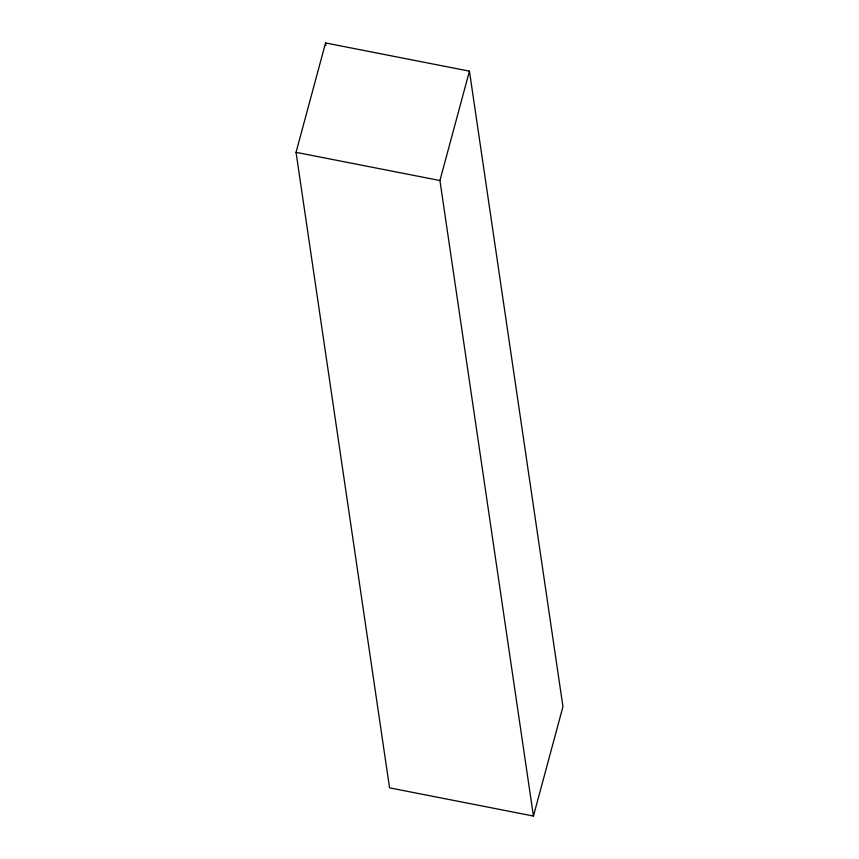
<?xml version="1.0" encoding="UTF-8"?>
<svg xmlns="http://www.w3.org/2000/svg" width="859" height="859" viewBox="0 0 859 859"><rect width="100%" height="100%" fill="white"/><g stroke="black" fill="none" stroke-linecap="round" stroke-linejoin="round"><path stroke-width="1.29" d="M296.044 152.333L325.561 42.95L469.443 71.147L562.956 706.667L533.439 816.05L389.557 787.853L296.044 152.333L439.926 180.53L533.439 816.05M439.926 180.53L469.443 71.147M325.561 42.95L325.915 45.387"/></g></svg>
